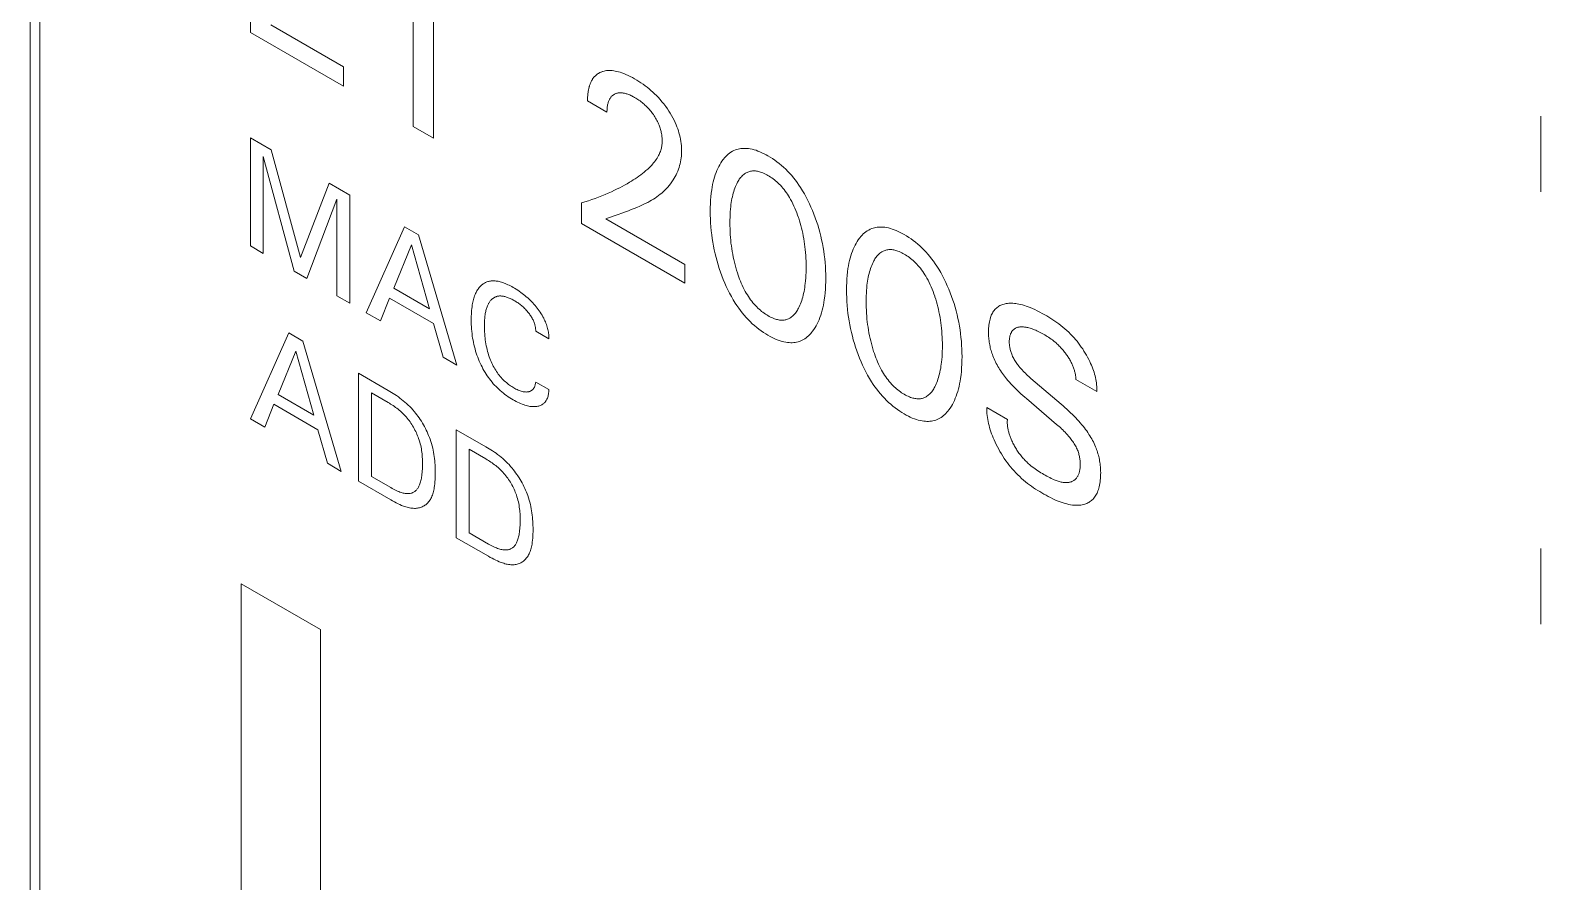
# Model space of a CAD drawing. Header units: inches. Extents: x 67248 to 85686, y -40174 to -31152.
# Drawn here: x 75291.52 to 75316.17, y -37907.06 to -37893.17 of the extents above; entities that cross this region are included whole.
import ezdxf

# ---------------------------------------------------------------- set-up
doc = ezdxf.new("R2010")
doc.units = ezdxf.units.IN
doc.header["$MEASUREMENT"] = 0

# ---------------------------------------------------------------- blocks, each defined once
blk = doc.blocks.new('ET200S')
at = {"lineweight": 0}
for p, q in [((-0.12, 0.188), (-0.12, 76.335)), ((0.026, -0.016), (0.026, 76.193)), ((3.208, 29.827), (3.208, 32.44)), ((5.665, 28.409), (5.665, 30.725)), ((5.974, 30.546), (5.974, 28.23)), ((3.518, 29.945), (4.616, 29.31)), ((4.616, 29.014), (3.208, 29.827)), ((4.616, 29.31), (4.616, 29.014)), ((8.596, 28.623), (8.303, 28.793)), ((22.707, 27.418), (22.707, 28.562)), ((5.974, 28.23), (5.665, 28.409)), ((3.208, 26.602), (3.208, 28.235)), ((3.208, 28.235), (3.522, 28.054)), ((3.402, 27.952), (3.402, 26.49)), ((3.868, 26.221), (3.402, 27.952)), ((3.522, 28.054), (3.966, 26.43)), ((3.966, 26.43), (4.396, 27.549)), ((4.396, 27.549), (4.71, 27.368)), ((4.516, 27.311), (4.062, 26.109)), ((4.516, 25.847), (4.516, 27.311)), ((4.71, 27.368), (4.71, 25.735)), ((8.21, 26.939), (8.21, 27.252)), ((9.77, 26.038), (8.21, 26.939)), ((8.579, 27.011), (9.77, 26.324)), ((4.956, 25.593), (5.536, 26.891)), ((5.536, 26.891), (5.749, 26.768)), ((5.749, 26.768), (6.329, 24.8)), ((3.402, 26.49), (3.208, 26.602)), ((5.644, 26.618), (5.373, 25.963)), ((5.915, 25.65), (5.644, 26.618)), ((9.77, 26.324), (9.77, 26.038)), ((4.062, 26.109), (3.868, 26.221)), ((4.71, 25.735), (4.516, 25.847)), ((5.311, 25.814), (5.171, 25.469)), ((5.976, 25.429), (5.311, 25.814)), ((5.373, 25.963), (5.915, 25.65)), ((5.171, 25.469), (4.956, 25.593)), ((6.119, 24.921), (5.976, 25.429)), ((3.208, 23.989), (3.788, 25.287)), ((3.788, 25.287), (4.001, 25.164)), ((4.001, 25.164), (4.581, 23.196)), ((7.717, 25.199), (7.519, 25.313)), ((3.896, 25.014), (3.625, 24.359)), ((4.167, 24.046), (3.896, 25.014)), ((6.329, 24.8), (6.119, 24.921)), ((4.842, 23.046), (4.842, 24.679)), ((4.842, 24.679), (5.29, 24.42)), ((7.519, 24.546), (7.717, 24.431)), ((15.003, 24.601), (15.458, 24.212)), ((15.997, 24.402), (15.683, 24.584)), ((3.563, 24.21), (3.423, 23.865)), ((4.228, 23.826), (3.563, 24.21)), ((3.625, 24.359), (4.167, 24.046)), ((5.035, 24.382), (5.035, 23.119)), ((5.29, 24.235), (5.035, 24.382)), ((15.391, 23.906), (14.936, 24.295)), ((3.423, 23.865), (3.208, 23.989)), ((14.336, 24.16), (14.647, 23.98)), ((4.371, 23.318), (4.228, 23.826)), ((6.318, 22.193), (6.318, 23.826)), ((6.318, 23.826), (6.766, 23.568)), ((6.512, 23.53), (6.512, 22.267)), ((6.766, 23.383), (6.512, 23.53)), ((4.581, 23.196), (4.371, 23.318)), ((5.035, 23.119), (5.329, 22.95)), ((5.328, 22.765), (4.842, 23.046)), ((6.804, 21.913), (6.318, 22.193)), ((6.512, 22.267), (6.805, 22.097)), ((22.707, 20.886), (22.707, 22.03)), ((3.067, 3.536), (3.067, 21.499)), ((3.067, 21.499), (4.269, 20.805)), ((4.269, 2.842), (4.269, 20.805))]:
    blk.add_line(p, q, dxfattribs=at)
for points in [[(8.535, 29.239), (8.526, 29.236), (8.517, 29.233), (8.508, 29.23), (8.501, 29.227), (8.494, 29.224), (8.488, 29.221), (8.481, 29.217), (8.474, 29.214), (8.468, 29.21), (8.462, 29.206), (8.455, 29.202), (8.449, 29.198), (8.443, 29.193), (8.437, 29.188), (8.431, 29.184), (8.426, 29.179), (8.42, 29.173), (8.415, 29.168), (8.409, 29.163), (8.404, 29.157), (8.399, 29.151), (8.394, 29.145), (8.389, 29.138), (8.384, 29.132), (8.379, 29.125), (8.375, 29.117), (8.37, 29.11), (8.366, 29.103), (8.362, 29.095), (8.358, 29.087), (8.354, 29.079), (8.35, 29.071), (8.347, 29.062), (8.343, 29.054), (8.34, 29.045), (8.337, 29.036), (8.334, 29.027), (8.331, 29.018), (8.328, 29.009), (8.326, 28.999), (8.323, 28.988), (8.32, 28.977), (8.318, 28.966), (8.316, 28.954), (8.314, 28.942), (8.312, 28.93), (8.31, 28.919), (8.309, 28.906), (8.307, 28.894), (8.306, 28.882), (8.305, 28.869), (8.304, 28.857), (8.304, 28.844), (8.303, 28.831), (8.303, 28.819), (8.303, 28.806), (8.303, 28.793)], [(8.834, 27.104), (8.877, 27.119), (8.92, 27.135), (8.963, 27.151), (9.006, 27.167), (9.049, 27.184), (9.091, 27.202), (9.133, 27.221), (9.174, 27.241), (9.215, 27.261), (9.243, 27.277), (9.27, 27.292), (9.297, 27.309), (9.324, 27.326), (9.35, 27.344), (9.375, 27.362), (9.4, 27.382), (9.425, 27.402), (9.449, 27.423), (9.472, 27.445), (9.494, 27.468), (9.516, 27.492), (9.538, 27.517), (9.558, 27.543), (9.578, 27.571), (9.597, 27.599), (9.612, 27.624), (9.626, 27.649), (9.64, 27.675), (9.653, 27.703), (9.665, 27.731), (9.676, 27.76), (9.686, 27.789), (9.694, 27.816), (9.702, 27.844), (9.708, 27.872), (9.713, 27.901), (9.717, 27.931), (9.721, 27.961), (9.723, 27.992), (9.724, 28.024), (9.724, 28.055), (9.722, 28.086), (9.72, 28.117), (9.717, 28.149), (9.712, 28.182), (9.707, 28.215), (9.7, 28.248), (9.693, 28.279), (9.684, 28.31), (9.675, 28.341), (9.665, 28.372), (9.654, 28.403), (9.642, 28.434), (9.628, 28.465), (9.611, 28.501), (9.593, 28.537), (9.573, 28.572), (9.553, 28.607), (9.531, 28.641), (9.509, 28.674), (9.483, 28.711), (9.455, 28.747), (9.427, 28.782), (9.398, 28.815), (9.369, 28.848), (9.342, 28.875), (9.315, 28.902), (9.288, 28.928), (9.26, 28.952), (9.232, 28.976), (9.204, 28.999), (9.172, 29.023), (9.141, 29.046), (9.109, 29.068), (9.077, 29.088), (9.045, 29.108), (9.013, 29.127), (8.981, 29.145), (8.948, 29.163), (8.915, 29.179), (8.883, 29.193), (8.85, 29.207), (8.818, 29.219), (8.793, 29.227), (8.769, 29.234), (8.744, 29.24), (8.72, 29.245), (8.697, 29.249), (8.673, 29.252), (8.65, 29.253), (8.63, 29.253), (8.61, 29.252), (8.59, 29.251), (8.571, 29.248), (8.553, 29.244), (8.535, 29.239)], [(8.596, 28.623), (8.596, 28.64), (8.597, 28.656), (8.598, 28.673), (8.599, 28.689), (8.601, 28.704), (8.603, 28.72), (8.606, 28.735), (8.609, 28.749), (8.612, 28.761), (8.615, 28.772), (8.619, 28.783), (8.623, 28.793), (8.627, 28.803), (8.632, 28.813), (8.636, 28.822), (8.642, 28.831), (8.647, 28.84), (8.653, 28.848), (8.659, 28.855), (8.666, 28.863), (8.673, 28.869), (8.68, 28.875), (8.687, 28.881), (8.695, 28.887), (8.703, 28.892), (8.711, 28.896), (8.72, 28.9), (8.728, 28.904), (8.737, 28.907), (8.747, 28.91), (8.756, 28.912), (8.766, 28.914), (8.775, 28.915), (8.785, 28.916), (8.796, 28.916), (8.806, 28.916), (8.817, 28.916), (8.828, 28.915), (8.839, 28.913), (8.85, 28.911), (8.862, 28.909), (8.873, 28.906), (8.885, 28.903), (8.896, 28.899), (8.911, 28.894), (8.925, 28.889), (8.94, 28.883), (8.955, 28.876), (8.969, 28.869), (8.984, 28.862), (8.999, 28.854), (9.013, 28.846), (9.03, 28.836), (9.046, 28.826), (9.062, 28.815), (9.079, 28.804), (9.095, 28.793), (9.111, 28.781), (9.127, 28.768), (9.142, 28.756), (9.156, 28.744), (9.17, 28.731), (9.185, 28.718), (9.198, 28.705), (9.212, 28.691), (9.226, 28.676), (9.238, 28.662), (9.251, 28.647), (9.263, 28.633), (9.275, 28.617), (9.286, 28.602), (9.297, 28.586), (9.308, 28.57), (9.319, 28.553), (9.33, 28.535), (9.34, 28.517), (9.35, 28.5), (9.359, 28.481), (9.368, 28.463), (9.376, 28.445), (9.383, 28.429), (9.389, 28.412), (9.395, 28.396), (9.4, 28.38), (9.405, 28.363), (9.409, 28.347), (9.413, 28.331), (9.417, 28.315), (9.42, 28.299), (9.423, 28.283), (9.425, 28.268), (9.427, 28.252), (9.428, 28.237), (9.429, 28.222), (9.43, 28.208), (9.43, 28.193), (9.43, 28.179)], [(9.43, 28.179), (9.43, 28.161), (9.428, 28.144), (9.426, 28.128), (9.424, 28.111), (9.421, 28.096), (9.418, 28.08), (9.414, 28.065), (9.408, 28.048), (9.403, 28.031), (9.397, 28.015), (9.39, 27.999), (9.383, 27.983), (9.375, 27.968), (9.364, 27.948), (9.353, 27.928), (9.34, 27.909), (9.328, 27.891), (9.314, 27.873), (9.301, 27.856), (9.286, 27.839), (9.272, 27.823), (9.257, 27.808), (9.242, 27.793), (9.226, 27.778), (9.211, 27.763), (9.185, 27.741), (9.159, 27.719), (9.132, 27.697), (9.105, 27.677), (9.078, 27.657), (9.05, 27.637), (9.022, 27.618), (8.994, 27.6), (8.965, 27.582), (8.936, 27.564), (8.9, 27.543), (8.863, 27.522), (8.825, 27.501), (8.788, 27.482), (8.75, 27.463), (8.712, 27.444), (8.664, 27.422), (8.616, 27.4), (8.568, 27.379), (8.519, 27.359), (8.47, 27.34), (8.418, 27.321), (8.367, 27.302), (8.315, 27.285), (8.263, 27.268), (8.21, 27.252)], [(10.352, 27.907), (10.334, 27.882), (10.317, 27.857), (10.301, 27.83), (10.286, 27.802), (10.271, 27.774), (10.258, 27.744), (10.246, 27.713), (10.233, 27.679), (10.222, 27.643), (10.211, 27.606), (10.202, 27.569), (10.193, 27.53), (10.186, 27.491), (10.179, 27.451), (10.172, 27.399), (10.166, 27.346), (10.162, 27.292), (10.159, 27.238), (10.157, 27.182), (10.157, 27.126), (10.157, 27.069), (10.159, 27.01), (10.162, 26.951), (10.166, 26.892), (10.172, 26.831), (10.179, 26.77), (10.186, 26.714), (10.195, 26.657), (10.206, 26.6), (10.217, 26.542), (10.23, 26.485), (10.244, 26.426), (10.259, 26.371), (10.276, 26.316), (10.293, 26.26), (10.312, 26.205), (10.332, 26.149), (10.354, 26.094), (10.376, 26.042), (10.399, 25.99), (10.423, 25.938), (10.449, 25.887), (10.476, 25.837), (10.504, 25.787), (10.535, 25.739), (10.56, 25.7), (10.586, 25.663), (10.613, 25.626), (10.641, 25.59), (10.67, 25.555), (10.699, 25.522), (10.729, 25.489), (10.76, 25.458), (10.792, 25.427), (10.825, 25.398), (10.858, 25.37), (10.892, 25.343), (10.926, 25.318), (10.96, 25.295), (10.995, 25.273), (11.029, 25.252), (11.06, 25.235), (11.09, 25.219), (11.121, 25.204), (11.151, 25.191), (11.182, 25.179), (11.211, 25.169), (11.241, 25.16), (11.27, 25.152), (11.299, 25.146), (11.324, 25.143), (11.348, 25.141), (11.372, 25.14), (11.395, 25.14), (11.418, 25.141), (11.44, 25.144), (11.462, 25.148), (11.484, 25.153), (11.504, 25.16), (11.525, 25.167), (11.546, 25.177), (11.566, 25.188), (11.586, 25.2), (11.605, 25.213), (11.623, 25.227), (11.641, 25.243), (11.657, 25.259), (11.674, 25.277), (11.689, 25.295), (11.704, 25.314)], [(11.704, 25.314), (11.723, 25.34), (11.741, 25.368), (11.757, 25.396), (11.773, 25.426), (11.788, 25.457), (11.801, 25.488), (11.814, 25.521), (11.826, 25.557), (11.838, 25.593), (11.848, 25.631), (11.857, 25.669), (11.866, 25.708), (11.873, 25.748), (11.88, 25.789), (11.887, 25.842), (11.892, 25.896), (11.896, 25.95), (11.899, 26.006), (11.901, 26.062), (11.902, 26.119), (11.901, 26.176), (11.899, 26.233), (11.896, 26.291), (11.892, 26.35), (11.886, 26.409), (11.879, 26.469), (11.871, 26.525), (11.862, 26.581), (11.852, 26.637), (11.84, 26.694), (11.827, 26.752), (11.812, 26.809), (11.797, 26.864), (11.781, 26.919), (11.763, 26.973), (11.744, 27.028), (11.723, 27.083), (11.701, 27.138), (11.679, 27.189), (11.656, 27.24), (11.632, 27.29), (11.607, 27.34), (11.58, 27.389), (11.551, 27.437), (11.522, 27.485), (11.496, 27.522), (11.47, 27.559), (11.443, 27.595), (11.415, 27.631), (11.387, 27.665), (11.358, 27.698), (11.328, 27.729), (11.298, 27.76), (11.265, 27.79), (11.232, 27.819), (11.199, 27.847), (11.165, 27.873), (11.132, 27.898), (11.098, 27.921), (11.063, 27.943), (11.029, 27.963), (10.999, 27.98), (10.969, 27.996), (10.938, 28.011), (10.908, 28.024), (10.878, 28.036), (10.849, 28.047), (10.819, 28.056), (10.79, 28.063), (10.761, 28.069), (10.737, 28.073), (10.713, 28.076), (10.69, 28.077), (10.666, 28.077), (10.644, 28.076), (10.621, 28.074), (10.6, 28.07), (10.578, 28.066), (10.558, 28.06), (10.537, 28.053), (10.514, 28.043), (10.492, 28.032), (10.47, 28.019), (10.449, 28.004), (10.429, 27.989), (10.41, 27.972), (10.392, 27.954), (10.374, 27.934), (10.357, 27.914), (10.352, 27.907)], [(10.567, 26.195), (10.555, 26.235), (10.543, 26.275), (10.532, 26.316), (10.522, 26.355), (10.513, 26.395), (10.504, 26.435), (10.496, 26.478), (10.488, 26.52), (10.482, 26.562), (10.476, 26.604), (10.47, 26.646), (10.466, 26.687), (10.462, 26.732), (10.459, 26.777), (10.456, 26.821), (10.455, 26.865), (10.454, 26.908), (10.453, 26.951), (10.454, 26.993), (10.455, 27.035), (10.457, 27.076), (10.459, 27.117), (10.462, 27.157), (10.466, 27.197), (10.47, 27.228), (10.474, 27.258), (10.479, 27.288), (10.485, 27.317), (10.491, 27.346), (10.497, 27.374), (10.505, 27.401), (10.512, 27.426), (10.52, 27.451), (10.529, 27.475), (10.538, 27.498), (10.547, 27.521), (10.558, 27.543), (10.569, 27.564), (10.577, 27.579), (10.586, 27.594), (10.596, 27.609), (10.606, 27.622), (10.616, 27.636), (10.627, 27.648), (10.638, 27.66), (10.65, 27.671), (10.662, 27.682), (10.674, 27.692), (10.688, 27.7), (10.7, 27.707), (10.712, 27.714), (10.725, 27.719), (10.739, 27.724), (10.752, 27.728), (10.766, 27.731), (10.781, 27.733), (10.795, 27.735), (10.81, 27.736), (10.826, 27.736), (10.841, 27.735), (10.856, 27.733), (10.871, 27.73), (10.886, 27.727), (10.902, 27.723), (10.917, 27.718), (10.933, 27.713), (10.952, 27.705), (10.971, 27.697), (10.99, 27.688), (11.01, 27.678), (11.029, 27.667), (11.048, 27.655), (11.068, 27.643), (11.087, 27.63), (11.106, 27.616), (11.125, 27.602), (11.144, 27.586), (11.163, 27.57), (11.181, 27.553), (11.199, 27.536), (11.217, 27.518), (11.236, 27.497), (11.255, 27.475), (11.273, 27.453), (11.29, 27.43), (11.308, 27.406), (11.324, 27.382), (11.34, 27.357), (11.356, 27.332), (11.371, 27.306), (11.389, 27.273), (11.406, 27.239), (11.422, 27.205), (11.437, 27.171), (11.451, 27.137), (11.465, 27.102), (11.477, 27.067), (11.489, 27.033), (11.493, 27.023)], [(8.579, 27.011), (8.62, 27.027), (8.662, 27.043), (8.705, 27.058), (8.748, 27.073), (8.834, 27.104)], [(11.493, 27.023), (11.505, 26.984), (11.516, 26.946), (11.527, 26.909), (11.536, 26.871), (11.545, 26.833), (11.554, 26.796), (11.562, 26.754), (11.57, 26.712), (11.576, 26.67), (11.582, 26.629), (11.588, 26.588), (11.592, 26.547), (11.596, 26.503), (11.599, 26.459), (11.602, 26.415), (11.604, 26.372), (11.605, 26.329), (11.605, 26.287), (11.605, 26.244), (11.604, 26.201), (11.602, 26.16), (11.599, 26.118), (11.596, 26.077), (11.592, 26.037), (11.588, 26.006), (11.584, 25.975), (11.579, 25.945), (11.574, 25.915), (11.568, 25.886), (11.561, 25.857), (11.554, 25.829), (11.547, 25.803), (11.539, 25.778), (11.531, 25.753), (11.522, 25.729), (11.512, 25.706), (11.502, 25.684), (11.491, 25.662), (11.482, 25.646), (11.474, 25.63), (11.464, 25.615), (11.454, 25.601), (11.444, 25.587), (11.433, 25.574), (11.422, 25.562), (11.41, 25.55), (11.398, 25.539), (11.385, 25.529), (11.372, 25.519), (11.361, 25.513), (11.35, 25.506), (11.338, 25.501), (11.326, 25.496), (11.313, 25.492), (11.3, 25.488), (11.287, 25.485), (11.274, 25.483), (11.26, 25.482), (11.247, 25.481), (11.232, 25.481), (11.218, 25.482), (11.203, 25.483), (11.188, 25.486), (11.173, 25.489), (11.157, 25.493), (11.142, 25.498), (11.126, 25.503), (11.107, 25.51), (11.087, 25.519), (11.068, 25.528), (11.049, 25.538), (11.029, 25.549), (11.01, 25.56), (10.99, 25.573), (10.971, 25.586), (10.952, 25.6), (10.933, 25.614), (10.914, 25.63), (10.895, 25.646), (10.876, 25.663), (10.858, 25.681), (10.84, 25.7), (10.821, 25.721), (10.802, 25.743), (10.784, 25.766), (10.767, 25.789), (10.749, 25.814), (10.733, 25.838), (10.717, 25.864), (10.701, 25.889), (10.686, 25.915), (10.67, 25.946), (10.655, 25.976), (10.64, 26.007), (10.626, 26.038), (10.613, 26.069), (10.601, 26.101), (10.589, 26.132), (10.578, 26.163), (10.567, 26.195)], [(12.411, 26.718), (12.393, 26.694), (12.376, 26.668), (12.36, 26.641), (12.345, 26.614), (12.331, 26.585), (12.317, 26.555), (12.305, 26.525), (12.292, 26.49), (12.281, 26.454), (12.27, 26.417), (12.261, 26.38), (12.252, 26.341), (12.245, 26.302), (12.238, 26.262), (12.231, 26.21), (12.225, 26.157), (12.221, 26.104), (12.218, 26.049), (12.216, 25.994), (12.216, 25.937), (12.216, 25.88), (12.218, 25.821), (12.221, 25.762), (12.225, 25.703), (12.231, 25.642), (12.238, 25.582), (12.245, 25.525), (12.254, 25.469), (12.265, 25.411), (12.276, 25.354), (12.289, 25.296), (12.304, 25.238), (12.318, 25.182), (12.335, 25.127), (12.352, 25.072), (12.371, 25.016), (12.391, 24.961), (12.413, 24.905), (12.435, 24.853), (12.458, 24.801), (12.482, 24.75), (12.508, 24.699), (12.535, 24.648), (12.564, 24.599), (12.594, 24.55), (12.619, 24.511), (12.645, 24.474), (12.672, 24.437), (12.7, 24.401), (12.729, 24.366), (12.758, 24.333), (12.788, 24.3), (12.819, 24.269), (12.851, 24.238), (12.884, 24.209), (12.918, 24.181), (12.951, 24.154), (12.985, 24.13), (13.02, 24.106), (13.054, 24.084), (13.088, 24.064), (13.119, 24.046), (13.15, 24.03), (13.18, 24.016), (13.21, 24.002), (13.241, 23.99), (13.271, 23.98), (13.3, 23.971), (13.33, 23.963), (13.359, 23.958), (13.383, 23.954), (13.407, 23.952), (13.431, 23.951), (13.454, 23.951), (13.477, 23.953), (13.499, 23.955), (13.521, 23.959), (13.543, 23.964), (13.563, 23.971), (13.584, 23.978), (13.605, 23.988), (13.625, 23.999), (13.645, 24.011), (13.664, 24.024), (13.682, 24.039), (13.7, 24.054), (13.717, 24.071), (13.733, 24.088), (13.748, 24.106), (13.763, 24.126)], [(13.763, 24.126), (13.782, 24.152), (13.8, 24.179), (13.816, 24.208), (13.832, 24.237), (13.847, 24.268), (13.86, 24.3), (13.873, 24.332), (13.885, 24.368), (13.897, 24.404), (13.907, 24.442), (13.916, 24.48), (13.925, 24.52), (13.932, 24.56), (13.939, 24.6), (13.946, 24.653), (13.951, 24.707), (13.955, 24.761), (13.958, 24.817), (13.96, 24.873), (13.961, 24.93), (13.96, 24.987), (13.958, 25.044), (13.955, 25.102), (13.951, 25.161), (13.945, 25.22), (13.938, 25.28), (13.931, 25.336), (13.921, 25.392), (13.911, 25.449), (13.899, 25.506), (13.886, 25.563), (13.872, 25.62), (13.856, 25.675), (13.84, 25.73), (13.822, 25.785), (13.803, 25.84), (13.782, 25.895), (13.76, 25.95), (13.738, 26), (13.716, 26.051), (13.691, 26.101), (13.666, 26.151), (13.639, 26.2), (13.61, 26.249), (13.581, 26.296), (13.555, 26.334), (13.529, 26.371), (13.502, 26.407), (13.474, 26.442), (13.446, 26.476), (13.417, 26.509), (13.387, 26.54), (13.357, 26.571), (13.324, 26.602), (13.291, 26.631), (13.258, 26.658), (13.225, 26.684), (13.191, 26.709), (13.157, 26.732), (13.122, 26.754), (13.088, 26.774), (13.058, 26.791), (13.028, 26.807), (12.997, 26.822), (12.967, 26.835), (12.937, 26.847), (12.908, 26.858), (12.878, 26.867), (12.849, 26.875), (12.82, 26.881), (12.796, 26.884), (12.772, 26.887), (12.749, 26.888), (12.726, 26.888), (12.703, 26.887), (12.681, 26.885), (12.659, 26.882), (12.637, 26.877), (12.617, 26.871), (12.596, 26.864), (12.573, 26.854), (12.551, 26.843), (12.529, 26.83), (12.508, 26.816), (12.488, 26.8), (12.469, 26.783), (12.451, 26.765), (12.433, 26.746), (12.416, 26.725), (12.411, 26.718)], [(12.626, 25.006), (12.614, 25.046), (12.602, 25.087), (12.591, 25.127), (12.581, 25.167), (12.572, 25.206), (12.563, 25.246), (12.555, 25.289), (12.547, 25.331), (12.541, 25.373), (12.535, 25.415), (12.53, 25.457), (12.525, 25.498), (12.521, 25.543), (12.518, 25.588), (12.516, 25.632), (12.514, 25.676), (12.513, 25.719), (12.513, 25.762), (12.513, 25.805), (12.514, 25.846), (12.516, 25.888), (12.518, 25.928), (12.521, 25.969), (12.525, 26.008), (12.529, 26.039), (12.533, 26.069), (12.538, 26.099), (12.544, 26.128), (12.55, 26.157), (12.557, 26.185), (12.564, 26.213), (12.571, 26.238), (12.579, 26.262), (12.588, 26.286), (12.597, 26.309), (12.607, 26.332), (12.617, 26.354), (12.628, 26.375), (12.637, 26.391), (12.646, 26.405), (12.655, 26.42), (12.665, 26.434), (12.675, 26.447), (12.686, 26.459), (12.697, 26.471), (12.709, 26.483), (12.721, 26.493), (12.734, 26.503), (12.747, 26.512), (12.759, 26.518), (12.771, 26.525), (12.784, 26.53), (12.798, 26.535), (12.811, 26.539), (12.825, 26.542), (12.84, 26.545), (12.854, 26.546), (12.869, 26.547), (12.885, 26.547), (12.9, 26.546), (12.915, 26.544), (12.93, 26.541), (12.945, 26.538), (12.961, 26.534), (12.976, 26.529), (12.992, 26.524), (13.011, 26.516), (13.03, 26.508), (13.05, 26.499), (13.069, 26.489), (13.088, 26.478), (13.108, 26.467), (13.127, 26.454), (13.146, 26.441), (13.165, 26.428), (13.184, 26.413), (13.203, 26.398), (13.222, 26.382), (13.24, 26.365), (13.258, 26.347), (13.276, 26.329), (13.295, 26.308), (13.314, 26.286), (13.332, 26.264), (13.35, 26.241), (13.367, 26.217), (13.383, 26.193), (13.399, 26.168), (13.415, 26.143), (13.43, 26.117), (13.448, 26.084), (13.465, 26.05), (13.481, 26.016), (13.496, 25.982), (13.51, 25.948), (13.524, 25.913), (13.537, 25.879), (13.548, 25.844), (13.552, 25.834)], [(7.717, 25.199), (7.718, 25.215), (7.717, 25.232), (7.716, 25.249), (7.715, 25.266), (7.712, 25.284), (7.71, 25.301), (7.706, 25.319), (7.702, 25.338), (7.698, 25.356), (7.693, 25.375), (7.687, 25.395), (7.681, 25.414), (7.674, 25.434), (7.666, 25.453), (7.658, 25.472), (7.649, 25.491), (7.64, 25.51), (7.628, 25.533), (7.615, 25.555), (7.602, 25.577), (7.588, 25.599), (7.573, 25.62), (7.558, 25.641), (7.543, 25.661), (7.526, 25.683), (7.509, 25.703), (7.492, 25.723), (7.474, 25.742), (7.456, 25.761), (7.438, 25.779), (7.418, 25.798), (7.398, 25.817), (7.377, 25.835), (7.357, 25.852), (7.336, 25.868), (7.316, 25.884), (7.293, 25.901), (7.27, 25.917), (7.247, 25.933), (7.224, 25.948), (7.2, 25.962), (7.177, 25.976), (7.157, 25.987), (7.138, 25.997), (7.118, 26.007), (7.098, 26.017), (7.079, 26.026), (7.059, 26.034), (7.04, 26.042), (7.02, 26.049), (7.001, 26.055), (6.982, 26.06), (6.966, 26.064), (6.951, 26.068), (6.936, 26.07), (6.92, 26.072), (6.905, 26.074), (6.891, 26.075), (6.876, 26.075), (6.862, 26.075), (6.848, 26.074), (6.834, 26.072), (6.82, 26.07), (6.807, 26.067), (6.794, 26.063), (6.782, 26.059), (6.77, 26.054), (6.758, 26.048), (6.746, 26.042), (6.735, 26.035), (6.724, 26.028), (6.713, 26.02), (6.703, 26.012), (6.693, 26.003), (6.683, 25.993), (6.674, 25.983), (6.664, 25.972), (6.656, 25.961), (6.647, 25.949), (6.639, 25.937), (6.631, 25.924), (6.624, 25.911), (6.617, 25.897), (6.611, 25.884), (6.603, 25.866), (6.596, 25.848), (6.59, 25.83), (6.584, 25.811), (6.579, 25.792), (6.574, 25.772), (6.569, 25.752), (6.565, 25.731), (6.561, 25.711), (6.557, 25.684), (6.554, 25.656), (6.551, 25.629), (6.549, 25.601), (6.547, 25.572), (6.546, 25.543), (6.545, 25.514), (6.545, 25.484)], [(6.751, 25.538), (6.755, 25.565), (6.757, 25.581), (6.76, 25.596), (6.763, 25.611), (6.766, 25.626), (6.77, 25.64), (6.774, 25.655), (6.779, 25.669), (6.783, 25.682), (6.789, 25.695), (6.793, 25.706), (6.798, 25.716), (6.803, 25.726), (6.808, 25.736), (6.814, 25.745), (6.819, 25.754), (6.826, 25.763), (6.832, 25.771), (6.839, 25.779), (6.845, 25.786), (6.852, 25.793), (6.858, 25.799), (6.865, 25.805), (6.872, 25.81), (6.88, 25.815), (6.887, 25.82), (6.895, 25.825), (6.903, 25.829), (6.911, 25.832), (6.919, 25.835), (6.928, 25.838), (6.937, 25.841), (6.946, 25.842), (6.955, 25.844), (6.964, 25.845), (6.973, 25.846), (6.983, 25.846), (6.993, 25.846), (7.003, 25.845), (7.013, 25.844), (7.023, 25.843), (7.033, 25.841), (7.044, 25.839), (7.054, 25.837), (7.067, 25.833), (7.079, 25.83), (7.092, 25.825), (7.105, 25.82), (7.118, 25.815), (7.131, 25.809), (7.145, 25.803), (7.158, 25.797), (7.171, 25.79), (7.184, 25.783), (7.197, 25.775), (7.211, 25.767), (7.225, 25.759), (7.238, 25.75), (7.252, 25.741), (7.265, 25.731), (7.279, 25.721), (7.291, 25.712), (7.303, 25.702), (7.315, 25.692), (7.327, 25.681), (7.339, 25.67), (7.351, 25.659), (7.364, 25.646), (7.377, 25.632), (7.389, 25.618), (7.402, 25.603), (7.414, 25.588), (7.423, 25.576), (7.432, 25.563), (7.441, 25.551), (7.449, 25.538), (7.457, 25.525), (7.465, 25.511), (7.472, 25.498), (7.479, 25.485), (7.484, 25.472), (7.49, 25.459), (7.495, 25.445), (7.499, 25.432), (7.504, 25.419), (7.507, 25.406), (7.51, 25.395), (7.512, 25.384), (7.514, 25.374), (7.516, 25.363), (7.517, 25.353), (7.518, 25.343), (7.519, 25.333), (7.519, 25.323), (7.519, 25.313)], [(13.552, 25.834), (13.564, 25.796), (13.575, 25.758), (13.586, 25.72), (13.595, 25.682), (13.604, 25.645), (13.613, 25.607), (13.621, 25.565), (13.629, 25.523), (13.636, 25.482), (13.641, 25.44), (13.647, 25.399), (13.651, 25.358), (13.655, 25.314), (13.658, 25.27), (13.661, 25.226), (13.663, 25.183), (13.664, 25.14), (13.664, 25.098), (13.664, 25.055), (13.663, 25.013), (13.661, 24.971), (13.659, 24.929), (13.655, 24.888), (13.651, 24.848), (13.648, 24.817), (13.643, 24.786), (13.639, 24.756), (13.633, 24.726), (13.627, 24.697), (13.621, 24.668), (13.613, 24.64), (13.606, 24.614), (13.598, 24.589), (13.59, 24.565), (13.581, 24.541), (13.571, 24.517), (13.561, 24.495), (13.55, 24.473), (13.542, 24.457), (13.533, 24.442), (13.523, 24.427), (13.513, 24.412), (13.503, 24.398), (13.492, 24.385), (13.481, 24.373), (13.47, 24.361), (13.457, 24.35), (13.444, 24.34), (13.431, 24.331), (13.42, 24.324), (13.409, 24.318), (13.397, 24.312), (13.385, 24.307), (13.372, 24.303), (13.36, 24.299), (13.347, 24.297), (13.333, 24.294), (13.32, 24.293), (13.306, 24.292), (13.292, 24.292), (13.277, 24.293), (13.262, 24.295), (13.247, 24.297), (13.232, 24.3), (13.216, 24.304), (13.201, 24.309), (13.185, 24.314), (13.166, 24.321), (13.146, 24.33), (13.127, 24.339), (13.108, 24.349), (13.088, 24.36), (13.069, 24.371), (13.049, 24.384), (13.03, 24.397), (13.011, 24.411), (12.992, 24.426), (12.973, 24.441), (12.954, 24.457), (12.935, 24.475), (12.917, 24.492), (12.899, 24.511), (12.88, 24.532), (12.862, 24.554), (12.843, 24.577), (12.826, 24.601), (12.808, 24.625), (12.792, 24.65), (12.776, 24.675), (12.76, 24.7), (12.745, 24.726), (12.729, 24.757), (12.714, 24.787), (12.699, 24.818), (12.685, 24.849), (12.672, 24.88), (12.66, 24.912), (12.648, 24.943), (12.637, 24.975), (12.626, 25.006)], [(15.997, 24.402), (15.998, 24.428), (15.998, 24.453), (15.997, 24.479), (15.995, 24.505), (15.992, 24.532), (15.988, 24.558), (15.984, 24.585), (15.978, 24.612), (15.971, 24.639), (15.964, 24.666), (15.956, 24.693), (15.947, 24.72), (15.938, 24.747), (15.927, 24.774), (15.916, 24.801), (15.904, 24.828), (15.892, 24.855), (15.876, 24.888), (15.859, 24.92), (15.842, 24.952), (15.823, 24.983), (15.804, 25.014), (15.785, 25.045), (15.764, 25.075), (15.743, 25.105), (15.721, 25.134), (15.699, 25.162), (15.677, 25.189), (15.654, 25.216), (15.63, 25.241), (15.602, 25.271), (15.573, 25.299), (15.544, 25.326), (15.515, 25.352), (15.485, 25.377), (15.455, 25.401), (15.425, 25.424), (15.395, 25.446), (15.365, 25.467), (15.334, 25.487), (15.303, 25.507), (15.273, 25.526), (15.242, 25.544), (15.211, 25.562), (15.174, 25.583), (15.137, 25.603), (15.099, 25.622), (15.062, 25.64), (15.025, 25.656), (14.989, 25.672), (14.96, 25.683), (14.932, 25.693), (14.904, 25.702), (14.877, 25.71), (14.849, 25.717), (14.822, 25.723), (14.795, 25.728), (14.773, 25.731), (14.752, 25.734), (14.731, 25.736), (14.71, 25.736), (14.689, 25.736), (14.669, 25.736), (14.649, 25.734), (14.629, 25.731), (14.613, 25.728), (14.596, 25.724), (14.58, 25.719), (14.565, 25.714), (14.549, 25.708), (14.535, 25.701), (14.52, 25.693), (14.506, 25.684), (14.493, 25.674), (14.481, 25.664), (14.469, 25.653), (14.458, 25.641), (14.448, 25.628), (14.438, 25.615), (14.428, 25.601), (14.42, 25.586), (14.412, 25.57), (14.404, 25.554), (14.397, 25.537), (14.391, 25.52), (14.385, 25.498), (14.379, 25.477), (14.375, 25.454), (14.371, 25.431), (14.367, 25.407), (14.365, 25.383), (14.363, 25.358), (14.362, 25.333)], [(6.545, 25.484), (6.545, 25.451), (6.546, 25.416), (6.548, 25.382), (6.55, 25.347), (6.553, 25.312), (6.557, 25.276), (6.561, 25.241), (6.566, 25.209), (6.572, 25.176), (6.578, 25.144), (6.585, 25.111), (6.593, 25.079), (6.602, 25.046), (6.611, 25.012), (6.621, 24.982), (6.631, 24.951), (6.642, 24.921), (6.654, 24.89), (6.666, 24.86), (6.68, 24.83), (6.694, 24.8), (6.708, 24.773), (6.722, 24.746), (6.737, 24.719), (6.753, 24.692), (6.769, 24.666), (6.786, 24.641), (6.803, 24.616), (6.821, 24.592), (6.84, 24.567), (6.859, 24.544), (6.878, 24.521), (6.898, 24.499), (6.919, 24.477), (6.94, 24.457), (6.961, 24.437), (6.982, 24.418), (7.006, 24.397), (7.03, 24.377), (7.054, 24.359), (7.079, 24.341), (7.103, 24.324), (7.128, 24.308), (7.153, 24.292), (7.177, 24.278), (7.2, 24.265), (7.222, 24.253), (7.245, 24.242), (7.267, 24.231), (7.29, 24.221), (7.312, 24.212), (7.333, 24.204), (7.353, 24.197), (7.373, 24.191), (7.393, 24.186), (7.413, 24.182), (7.432, 24.178), (7.451, 24.176), (7.469, 24.174), (7.487, 24.174), (7.504, 24.174), (7.521, 24.175), (7.538, 24.177), (7.551, 24.18), (7.565, 24.183), (7.577, 24.186), (7.59, 24.191), (7.602, 24.196), (7.613, 24.202), (7.624, 24.209), (7.635, 24.217), (7.644, 24.225), (7.653, 24.234), (7.661, 24.243), (7.669, 24.254), (7.676, 24.265), (7.683, 24.276), (7.689, 24.289), (7.695, 24.302), (7.7, 24.316), (7.705, 24.331), (7.708, 24.346), (7.712, 24.362), (7.714, 24.379), (7.716, 24.396), (7.717, 24.413), (7.717, 24.431)], [(7.519, 24.546), (7.518, 24.534), (7.516, 24.522), (7.513, 24.511), (7.511, 24.5), (7.507, 24.49), (7.504, 24.48), (7.5, 24.47), (7.495, 24.462), (7.491, 24.454), (7.486, 24.446), (7.48, 24.439), (7.474, 24.433), (7.468, 24.427), (7.461, 24.421), (7.454, 24.416), (7.447, 24.412), (7.439, 24.408), (7.431, 24.404), (7.422, 24.402), (7.414, 24.399), (7.405, 24.398), (7.395, 24.396), (7.385, 24.396), (7.374, 24.395), (7.364, 24.396), (7.353, 24.397), (7.342, 24.398), (7.328, 24.4), (7.313, 24.404), (7.299, 24.408), (7.284, 24.413), (7.27, 24.418), (7.254, 24.425), (7.237, 24.432), (7.221, 24.44), (7.205, 24.449), (7.188, 24.458), (7.172, 24.467), (7.156, 24.478), (7.14, 24.488), (7.123, 24.5), (7.107, 24.511), (7.091, 24.524), (7.075, 24.537), (7.06, 24.551), (7.044, 24.565), (7.028, 24.58), (7.013, 24.596), (6.998, 24.613), (6.983, 24.63), (6.968, 24.648), (6.954, 24.666), (6.94, 24.685), (6.927, 24.704), (6.914, 24.725), (6.901, 24.745), (6.889, 24.766), (6.878, 24.788), (6.867, 24.81), (6.857, 24.831), (6.847, 24.854), (6.837, 24.876), (6.827, 24.902), (6.817, 24.929), (6.808, 24.956), (6.8, 24.983), (6.792, 25.009), (6.785, 25.036), (6.778, 25.065), (6.772, 25.095), (6.766, 25.124), (6.761, 25.152), (6.757, 25.181), (6.754, 25.209), (6.75, 25.241), (6.748, 25.273), (6.746, 25.304), (6.744, 25.335), (6.743, 25.366), (6.743, 25.396), (6.744, 25.426), (6.744, 25.454), (6.746, 25.483), (6.748, 25.511), (6.751, 25.538)], [(15.003, 24.601), (14.986, 24.615), (14.969, 24.63), (14.952, 24.646), (14.935, 24.662), (14.918, 24.678), (14.901, 24.695), (14.885, 24.712), (14.869, 24.729), (14.853, 24.747), (14.837, 24.766), (14.821, 24.785), (14.81, 24.799), (14.8, 24.813), (14.789, 24.828), (14.779, 24.842), (14.77, 24.857), (14.76, 24.872), (14.751, 24.887), (14.742, 24.903), (14.734, 24.918), (14.726, 24.934), (14.719, 24.95), (14.712, 24.966), (14.707, 24.98), (14.702, 24.994), (14.698, 25.008), (14.694, 25.022), (14.69, 25.035), (14.687, 25.049), (14.684, 25.063), (14.682, 25.077), (14.68, 25.09), (14.678, 25.104), (14.677, 25.117), (14.676, 25.13), (14.676, 25.143), (14.676, 25.158), (14.676, 25.172), (14.677, 25.186), (14.678, 25.199), (14.68, 25.212), (14.682, 25.223), (14.684, 25.233), (14.686, 25.244), (14.689, 25.253), (14.692, 25.263), (14.696, 25.272), (14.699, 25.281), (14.703, 25.289), (14.707, 25.296), (14.711, 25.304), (14.716, 25.311), (14.721, 25.318), (14.726, 25.324), (14.731, 25.33), (14.737, 25.336), (14.743, 25.341), (14.749, 25.346), (14.755, 25.351), (14.763, 25.356), (14.771, 25.36), (14.779, 25.364), (14.788, 25.368), (14.797, 25.37), (14.806, 25.373), (14.815, 25.375), (14.824, 25.377), (14.834, 25.378), (14.844, 25.379), (14.854, 25.379), (14.866, 25.379), (14.879, 25.379), (14.891, 25.378), (14.904, 25.377), (14.917, 25.375), (14.929, 25.373), (14.942, 25.371), (14.956, 25.368), (14.972, 25.364), (14.989, 25.359), (15.006, 25.353), (15.023, 25.348), (15.04, 25.341), (15.058, 25.335), (15.075, 25.327), (15.094, 25.319), (15.114, 25.31), (15.133, 25.3), (15.153, 25.29), (15.172, 25.28), (15.192, 25.269), (15.211, 25.258), (15.231, 25.246), (15.25, 25.234), (15.27, 25.222), (15.289, 25.209), (15.308, 25.195), (15.327, 25.181), (15.348, 25.164), (15.369, 25.146)], [(14.362, 25.333), (14.362, 25.299), (14.362, 25.278), (14.362, 25.257), (14.363, 25.236), (14.365, 25.215), (14.367, 25.193), (14.369, 25.172), (14.372, 25.15), (14.376, 25.128), (14.38, 25.106), (14.384, 25.085), (14.389, 25.065), (14.394, 25.044), (14.4, 25.023), (14.406, 25.003), (14.413, 24.982), (14.42, 24.961), (14.428, 24.94), (14.436, 24.919), (14.445, 24.896), (14.456, 24.873), (14.466, 24.85), (14.478, 24.828), (14.49, 24.805), (14.502, 24.783), (14.515, 24.761), (14.528, 24.739), (14.542, 24.718), (14.557, 24.697), (14.571, 24.676), (14.587, 24.656), (14.602, 24.635), (14.618, 24.616), (14.633, 24.596), (14.655, 24.57), (14.678, 24.545), (14.7, 24.52), (14.723, 24.495), (14.746, 24.472), (14.769, 24.448), (14.797, 24.421), (14.824, 24.395), (14.852, 24.369), (14.88, 24.344), (14.908, 24.319), (14.936, 24.295)], [(15.369, 25.146), (15.382, 25.136), (15.394, 25.124), (15.407, 25.113), (15.419, 25.101), (15.431, 25.089), (15.443, 25.077), (15.455, 25.064), (15.466, 25.052), (15.478, 25.039), (15.489, 25.025), (15.501, 25.012), (15.512, 24.998), (15.523, 24.984), (15.532, 24.971), (15.541, 24.959), (15.55, 24.946), (15.559, 24.933), (15.567, 24.92), (15.576, 24.907), (15.584, 24.894), (15.592, 24.88), (15.599, 24.866), (15.607, 24.853), (15.613, 24.84), (15.62, 24.826), (15.626, 24.813), (15.631, 24.8), (15.637, 24.786), (15.642, 24.773), (15.647, 24.76), (15.652, 24.746), (15.656, 24.733), (15.66, 24.719), (15.663, 24.708), (15.666, 24.696), (15.669, 24.684), (15.672, 24.673), (15.674, 24.661), (15.676, 24.65), (15.678, 24.639), (15.679, 24.628), (15.681, 24.616), (15.682, 24.605), (15.682, 24.595), (15.683, 24.584)], [(5.328, 22.765), (5.355, 22.75), (5.383, 22.735), (5.41, 22.72), (5.438, 22.707), (5.466, 22.694), (5.493, 22.682), (5.52, 22.672), (5.539, 22.665), (5.558, 22.659), (5.577, 22.653), (5.596, 22.649), (5.614, 22.645), (5.632, 22.642), (5.65, 22.639), (5.668, 22.638), (5.685, 22.637), (5.702, 22.637), (5.718, 22.638), (5.733, 22.64), (5.748, 22.643), (5.763, 22.646), (5.777, 22.651), (5.792, 22.656), (5.805, 22.662), (5.819, 22.668), (5.831, 22.676), (5.844, 22.684), (5.856, 22.692), (5.868, 22.702), (5.879, 22.712), (5.889, 22.723), (5.899, 22.734), (5.909, 22.746), (5.918, 22.759), (5.927, 22.772), (5.935, 22.787), (5.943, 22.803), (5.951, 22.819), (5.957, 22.836), (5.964, 22.854), (5.969, 22.872), (5.974, 22.891), (5.979, 22.91), (5.983, 22.93), (5.986, 22.95), (5.991, 22.979), (5.994, 23.009), (5.997, 23.04), (5.999, 23.072), (6, 23.104), (6.001, 23.136), (6.002, 23.169), (6.001, 23.2), (6.001, 23.23), (6, 23.261), (5.998, 23.293), (5.996, 23.324), (5.993, 23.356), (5.99, 23.388), (5.986, 23.42), (5.981, 23.452), (5.975, 23.484), (5.969, 23.517), (5.962, 23.549), (5.953, 23.582), (5.944, 23.615), (5.934, 23.648), (5.922, 23.681), (5.912, 23.709), (5.901, 23.736), (5.89, 23.764), (5.877, 23.791), (5.864, 23.819), (5.851, 23.846), (5.837, 23.873), (5.822, 23.9), (5.806, 23.926), (5.791, 23.952), (5.774, 23.978), (5.757, 24.003), (5.74, 24.028), (5.722, 24.052), (5.704, 24.076), (5.685, 24.098), (5.663, 24.125), (5.64, 24.15), (5.616, 24.175), (5.592, 24.198), (5.568, 24.221), (5.543, 24.243), (5.518, 24.264), (5.493, 24.284), (5.468, 24.303), (5.443, 24.322), (5.417, 24.34), (5.392, 24.357), (5.366, 24.374), (5.341, 24.39), (5.315, 24.405), (5.29, 24.42)], [(5.29, 24.235), (5.308, 24.224), (5.327, 24.213), (5.345, 24.201), (5.364, 24.189), (5.383, 24.176), (5.401, 24.163), (5.42, 24.149), (5.438, 24.135), (5.456, 24.12), (5.474, 24.105), (5.492, 24.089), (5.51, 24.072), (5.527, 24.055), (5.545, 24.037), (5.561, 24.019), (5.578, 23.999), (5.592, 23.981), (5.606, 23.963), (5.62, 23.944), (5.634, 23.924), (5.647, 23.904), (5.659, 23.884), (5.672, 23.863), (5.683, 23.842), (5.694, 23.821), (5.705, 23.8), (5.715, 23.778), (5.725, 23.757), (5.734, 23.735), (5.743, 23.713), (5.75, 23.692), (5.759, 23.665), (5.767, 23.639), (5.774, 23.613), (5.781, 23.587), (5.786, 23.561), (5.791, 23.535), (5.795, 23.509), (5.798, 23.484), (5.801, 23.459), (5.803, 23.434), (5.805, 23.409), (5.806, 23.384), (5.807, 23.36), (5.808, 23.336), (5.808, 23.312), (5.808, 23.285), (5.807, 23.257), (5.806, 23.231), (5.805, 23.204), (5.803, 23.179), (5.8, 23.153), (5.797, 23.128), (5.794, 23.11), (5.791, 23.092), (5.787, 23.074), (5.784, 23.057), (5.779, 23.04), (5.774, 23.024), (5.769, 23.008), (5.763, 22.992), (5.758, 22.981), (5.753, 22.97), (5.748, 22.959), (5.742, 22.949), (5.736, 22.939), (5.729, 22.93), (5.722, 22.921), (5.715, 22.913), (5.707, 22.905), (5.699, 22.898), (5.691, 22.892), (5.682, 22.886), (5.673, 22.881), (5.664, 22.877), (5.655, 22.873), (5.645, 22.869), (5.635, 22.866), (5.624, 22.864), (5.614, 22.862), (5.601, 22.861), (5.587, 22.861), (5.574, 22.861), (5.56, 22.862), (5.546, 22.864), (5.531, 22.866), (5.517, 22.869), (5.502, 22.873), (5.488, 22.877), (5.468, 22.884), (5.448, 22.891), (5.429, 22.899), (5.409, 22.908), (5.389, 22.917), (5.369, 22.928), (5.349, 22.938), (5.329, 22.95)], [(16.056, 23.142), (16.057, 23.179), (16.056, 23.201), (16.056, 23.222), (16.054, 23.244), (16.053, 23.265), (16.051, 23.287), (16.048, 23.31), (16.045, 23.332), (16.041, 23.355), (16.037, 23.377), (16.033, 23.399), (16.028, 23.42), (16.022, 23.441), (16.016, 23.462), (16.01, 23.484), (16.002, 23.505), (15.995, 23.527), (15.987, 23.548), (15.978, 23.569), (15.968, 23.593), (15.957, 23.617), (15.946, 23.641), (15.933, 23.664), (15.921, 23.687), (15.908, 23.71), (15.894, 23.733), (15.88, 23.755), (15.863, 23.781), (15.846, 23.806), (15.828, 23.83), (15.81, 23.855), (15.791, 23.878), (15.772, 23.901), (15.749, 23.928), (15.726, 23.954), (15.703, 23.98), (15.679, 24.005), (15.655, 24.03), (15.631, 24.054), (15.603, 24.081), (15.574, 24.108), (15.546, 24.135), (15.517, 24.161), (15.488, 24.187), (15.458, 24.212)], [(14.336, 24.16), (14.336, 24.131), (14.336, 24.102), (14.338, 24.072), (14.341, 24.042), (14.345, 24.012), (14.349, 23.982), (14.355, 23.951), (14.362, 23.92), (14.369, 23.889), (14.378, 23.858), (14.387, 23.826), (14.397, 23.795), (14.408, 23.764), (14.42, 23.732), (14.433, 23.701), (14.446, 23.67), (14.46, 23.639), (14.478, 23.602), (14.496, 23.566), (14.515, 23.53), (14.535, 23.494), (14.556, 23.459), (14.578, 23.425), (14.6, 23.391), (14.623, 23.357), (14.647, 23.325), (14.671, 23.293), (14.696, 23.262), (14.721, 23.232), (14.747, 23.203), (14.775, 23.173), (14.804, 23.144), (14.833, 23.116), (14.862, 23.09), (14.891, 23.064), (14.921, 23.039), (14.951, 23.015), (14.982, 22.992), (15.012, 22.97), (15.043, 22.949), (15.074, 22.929), (15.105, 22.909), (15.135, 22.89), (15.166, 22.871), (15.197, 22.853), (15.231, 22.835), (15.264, 22.816), (15.298, 22.799), (15.331, 22.783), (15.364, 22.767), (15.398, 22.753), (15.431, 22.74), (15.46, 22.729), (15.489, 22.719), (15.518, 22.71), (15.547, 22.703), (15.575, 22.696), (15.603, 22.691), (15.631, 22.687), (15.653, 22.685), (15.675, 22.683), (15.696, 22.683), (15.718, 22.683), (15.738, 22.685), (15.759, 22.687), (15.779, 22.691), (15.798, 22.695), (15.815, 22.7), (15.831, 22.705), (15.846, 22.711), (15.861, 22.719), (15.876, 22.726), (15.89, 22.735), (15.904, 22.745), (15.917, 22.755), (15.93, 22.766), (15.942, 22.778), (15.953, 22.791), (15.964, 22.805), (15.974, 22.819), (15.984, 22.834), (15.992, 22.85), (16.001, 22.867), (16.008, 22.884), (16.016, 22.902), (16.022, 22.921), (16.028, 22.94), (16.034, 22.963), (16.04, 22.987), (16.044, 23.011), (16.048, 23.036), (16.051, 23.062), (16.054, 23.088), (16.055, 23.115), (16.056, 23.142)], [(14.98, 23.3), (14.966, 23.312), (14.952, 23.325), (14.939, 23.338), (14.925, 23.351), (14.912, 23.365), (14.899, 23.379), (14.887, 23.392), (14.876, 23.404), (14.865, 23.417), (14.854, 23.431), (14.843, 23.445), (14.833, 23.458), (14.822, 23.473), (14.812, 23.487), (14.802, 23.501), (14.792, 23.516), (14.783, 23.531), (14.773, 23.546), (14.764, 23.562), (14.755, 23.577), (14.747, 23.593), (14.739, 23.608), (14.73, 23.624), (14.723, 23.64), (14.715, 23.656), (14.709, 23.669), (14.704, 23.682), (14.698, 23.696), (14.693, 23.709), (14.688, 23.722), (14.683, 23.736), (14.679, 23.749), (14.674, 23.762), (14.67, 23.776), (14.667, 23.789), (14.663, 23.802), (14.66, 23.815), (14.657, 23.828), (14.655, 23.842), (14.652, 23.855), (14.65, 23.868), (14.649, 23.881), (14.647, 23.893), (14.646, 23.906), (14.645, 23.919), (14.645, 23.931), (14.645, 23.944), (14.645, 23.956), (14.646, 23.968), (14.647, 23.98)], [(15.391, 23.906), (15.41, 23.89), (15.428, 23.874), (15.447, 23.857), (15.465, 23.84), (15.483, 23.822), (15.501, 23.805), (15.519, 23.786), (15.537, 23.767), (15.555, 23.748), (15.572, 23.728), (15.589, 23.707), (15.601, 23.692), (15.612, 23.677), (15.623, 23.662), (15.634, 23.646), (15.645, 23.63), (15.656, 23.614), (15.665, 23.598), (15.675, 23.582), (15.684, 23.565), (15.692, 23.548), (15.7, 23.531), (15.708, 23.514), (15.714, 23.499), (15.719, 23.483), (15.724, 23.467), (15.728, 23.452), (15.732, 23.436), (15.736, 23.42), (15.739, 23.405), (15.741, 23.389), (15.743, 23.374), (15.745, 23.359), (15.746, 23.343), (15.747, 23.328), (15.748, 23.313), (15.748, 23.299), (15.748, 23.284), (15.747, 23.27), (15.746, 23.256), (15.745, 23.242), (15.743, 23.229), (15.741, 23.216), (15.739, 23.203), (15.736, 23.19), (15.733, 23.179), (15.73, 23.168), (15.726, 23.158), (15.722, 23.148), (15.718, 23.138), (15.713, 23.129), (15.709, 23.12), (15.703, 23.111), (15.698, 23.103), (15.692, 23.095), (15.686, 23.088), (15.679, 23.081), (15.672, 23.074), (15.665, 23.068), (15.657, 23.062), (15.649, 23.057), (15.641, 23.052), (15.632, 23.048), (15.623, 23.044), (15.614, 23.04), (15.605, 23.037), (15.596, 23.035), (15.586, 23.032), (15.576, 23.03), (15.566, 23.029), (15.556, 23.028), (15.545, 23.027), (15.535, 23.027), (15.524, 23.027), (15.513, 23.028), (15.503, 23.028), (15.488, 23.03), (15.474, 23.032), (15.459, 23.035), (15.444, 23.039), (15.429, 23.043), (15.414, 23.047), (15.399, 23.052), (15.384, 23.057), (15.369, 23.063), (15.353, 23.07), (15.331, 23.079), (15.309, 23.09), (15.287, 23.101), (15.264, 23.112), (15.242, 23.124), (15.22, 23.137), (15.197, 23.15), (15.175, 23.163), (15.153, 23.176), (15.131, 23.19), (15.109, 23.204), (15.087, 23.218), (15.065, 23.233), (15.044, 23.249), (15.022, 23.265), (15.001, 23.282), (14.98, 23.3)], [(6.804, 21.913), (6.832, 21.897), (6.859, 21.882), (6.887, 21.868), (6.914, 21.854), (6.942, 21.842), (6.969, 21.83), (6.997, 21.819), (7.016, 21.813), (7.035, 21.807), (7.053, 21.801), (7.072, 21.796), (7.09, 21.792), (7.108, 21.789), (7.126, 21.787), (7.144, 21.785), (7.161, 21.785), (7.179, 21.785), (7.194, 21.786), (7.21, 21.788), (7.225, 21.791), (7.239, 21.794), (7.254, 21.798), (7.268, 21.803), (7.282, 21.809), (7.295, 21.816), (7.308, 21.823), (7.32, 21.831), (7.332, 21.84), (7.344, 21.849), (7.355, 21.859), (7.366, 21.87), (7.376, 21.882), (7.385, 21.894), (7.395, 21.906), (7.403, 21.919), (7.412, 21.935), (7.42, 21.95), (7.427, 21.967), (7.434, 21.984), (7.44, 22.001), (7.446, 22.02), (7.451, 22.038), (7.455, 22.058), (7.459, 22.077), (7.463, 22.097), (7.467, 22.127), (7.471, 22.157), (7.473, 22.188), (7.475, 22.219), (7.477, 22.251), (7.478, 22.284), (7.478, 22.317), (7.478, 22.347), (7.477, 22.378), (7.476, 22.409), (7.475, 22.44), (7.472, 22.472), (7.47, 22.503), (7.466, 22.535), (7.462, 22.567), (7.457, 22.599), (7.452, 22.632), (7.445, 22.664), (7.438, 22.697), (7.43, 22.73), (7.42, 22.763), (7.41, 22.796), (7.399, 22.829), (7.389, 22.857), (7.378, 22.884), (7.366, 22.912), (7.354, 22.939), (7.341, 22.966), (7.327, 22.994), (7.313, 23.021), (7.298, 23.047), (7.283, 23.074), (7.267, 23.1), (7.251, 23.126), (7.234, 23.151), (7.216, 23.175), (7.198, 23.2), (7.18, 23.223), (7.162, 23.246), (7.139, 23.272), (7.116, 23.298), (7.092, 23.322), (7.068, 23.346), (7.044, 23.368), (7.02, 23.39), (6.995, 23.411), (6.97, 23.431), (6.944, 23.451), (6.919, 23.47), (6.894, 23.488), (6.868, 23.505), (6.842, 23.521), (6.817, 23.537), (6.792, 23.553), (6.766, 23.568)], [(6.766, 23.383), (6.785, 23.372), (6.803, 23.36), (6.822, 23.349), (6.84, 23.337), (6.859, 23.324), (6.878, 23.311), (6.896, 23.297), (6.914, 23.283), (6.933, 23.268), (6.951, 23.253), (6.969, 23.237), (6.986, 23.22), (7.004, 23.203), (7.021, 23.185), (7.038, 23.166), (7.054, 23.147), (7.069, 23.129), (7.083, 23.11), (7.097, 23.091), (7.11, 23.072), (7.123, 23.052), (7.136, 23.031), (7.148, 23.011), (7.16, 22.99), (7.171, 22.969), (7.182, 22.947), (7.192, 22.926), (7.201, 22.904), (7.21, 22.883), (7.219, 22.861), (7.227, 22.839), (7.236, 22.813), (7.244, 22.787), (7.251, 22.76), (7.257, 22.734), (7.262, 22.708), (7.267, 22.683), (7.271, 22.657), (7.275, 22.632), (7.277, 22.606), (7.28, 22.581), (7.282, 22.557), (7.283, 22.532), (7.284, 22.508), (7.284, 22.483), (7.284, 22.46), (7.284, 22.432), (7.284, 22.405), (7.283, 22.378), (7.281, 22.352), (7.279, 22.326), (7.276, 22.301), (7.273, 22.275), (7.27, 22.257), (7.267, 22.239), (7.264, 22.222), (7.26, 22.205), (7.256, 22.188), (7.251, 22.171), (7.245, 22.155), (7.239, 22.14), (7.235, 22.129), (7.229, 22.118), (7.224, 22.107), (7.218, 22.097), (7.212, 22.087), (7.205, 22.078), (7.198, 22.069), (7.191, 22.06), (7.183, 22.053), (7.175, 22.046), (7.167, 22.04), (7.159, 22.034), (7.15, 22.029), (7.14, 22.024), (7.131, 22.02), (7.121, 22.017), (7.111, 22.014), (7.101, 22.012), (7.09, 22.01), (7.077, 22.009), (7.064, 22.008), (7.05, 22.009), (7.036, 22.01), (7.022, 22.012), (7.008, 22.014), (6.993, 22.017), (6.979, 22.021), (6.964, 22.025), (6.944, 22.031), (6.925, 22.039), (6.905, 22.047), (6.885, 22.056), (6.865, 22.065), (6.845, 22.075), (6.825, 22.086), (6.805, 22.097)]]:
    blk.add_lwpolyline(points, dxfattribs=at)

msp = doc.modelspace()

# ---------------------------------------------------------------- block references
at = {"xscale": 1.08, "yscale": 1.08, "zscale": 1.08}
msp.add_blockref('ET200S', (75291.648, -37925.417, 0.332), dxfattribs=at)

doc.saveas('drawing.dxf')
